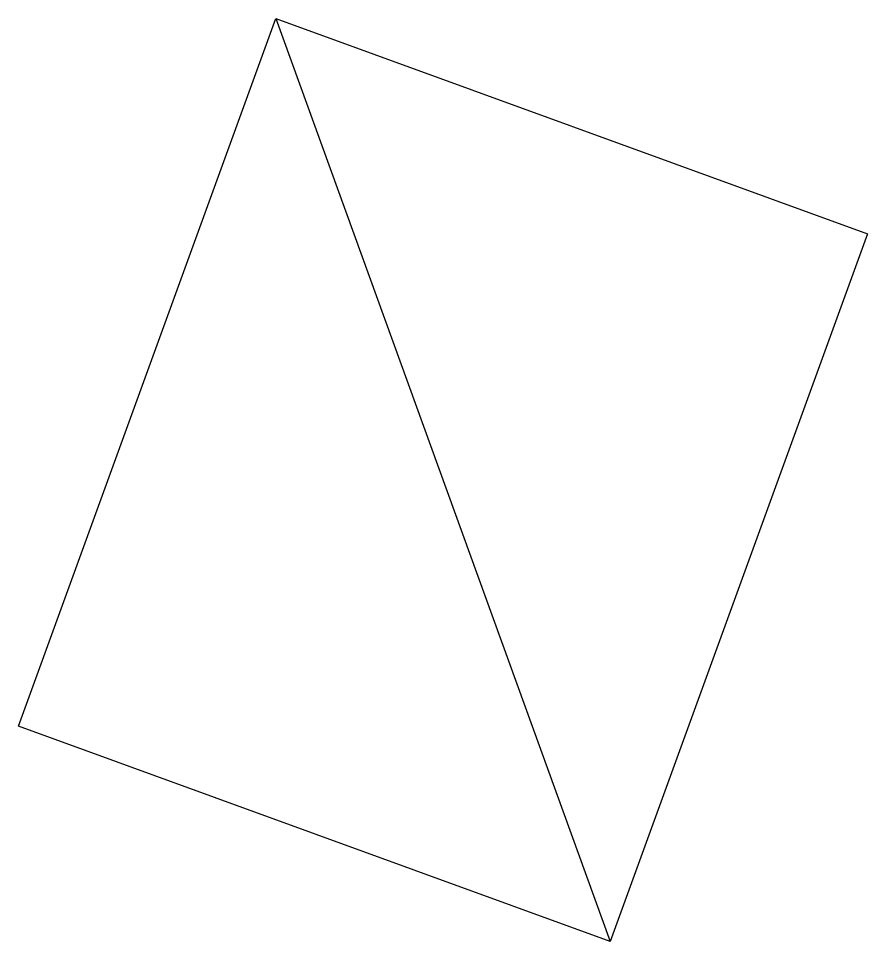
# Model space of a CAD drawing. Extents: x 2436305 to 2835213, y -1415842 to -982402.
import ezdxf

# ---------------------------------------------------------------- set-up
doc = ezdxf.new("R2010")
doc.units = 0
doc.layers.add('Default', color=7, linetype='Continuous')

msp = doc.modelspace()

# ---------------------------------------------------------------- linework, layer by layer
at = {"layer": 'Default'}
msp.add_line((2557240, -982402), (2714278, -1415842), dxfattribs=at)
msp.add_lwpolyline([(2557240, -982402), (2835213, -1083576), (2714278, -1415842), (2436305, -1314668)], close=True, dxfattribs=at)

doc.saveas('drawing.dxf')
